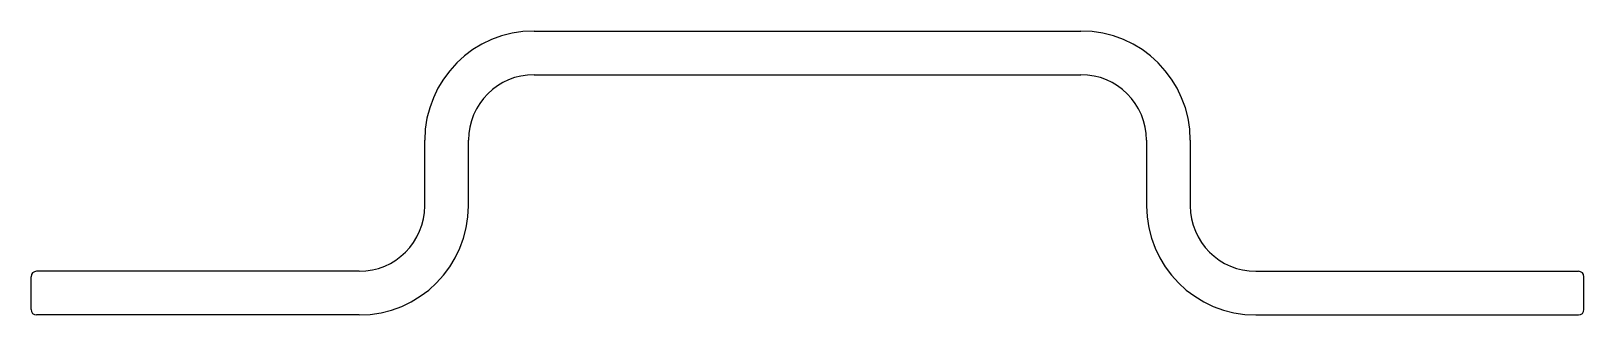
# Model space of a CAD drawing. Extents: x 2350.6 to 2421.6, y 1539.5 to 1552.5.
import ezdxf

# ---------------------------------------------------------------- set-up
doc = ezdxf.new("R2010")
doc.units = 0
doc.layers.get('0').update_dxf_attribs({"linetype": 'CONTINUOUS'})

msp = doc.modelspace()

# ---------------------------------------------------------------- linework, layer by layer
for p, q in [((2373.649, 1552.525), (2398.649, 1552.525)), ((2373.649, 1550.525), (2398.649, 1550.525)), ((2368.649, 1544.525), (2368.649, 1547.525)), ((2370.649, 1544.525), (2370.649, 1547.525)), ((2401.649, 1547.525), (2401.649, 1544.525)), ((2403.649, 1547.525), (2403.649, 1544.525)), ((2365.649, 1541.525), (2350.899, 1541.525)), ((2406.649, 1541.525), (2421.399, 1541.525)), ((2350.649, 1539.775), (2350.649, 1541.275)), ((2421.649, 1539.775), (2421.649, 1541.275)), ((2365.649, 1539.525), (2350.899, 1539.525)), ((2406.649, 1539.525), (2421.399, 1539.525))]:
    msp.add_line(p, q)
for centre, radius, start, end in [((2373.649, 1547.525), 5, 90, 180), ((2398.649, 1547.525), 5, 0, 90), ((2373.649, 1547.525), 3, 90, 180), ((2398.649, 1547.525), 3, 0, 90), ((2365.649, 1544.525), 5, 270, 0), ((2365.649, 1544.525), 3, 270, 0), ((2406.649, 1544.525), 5, 180, 270), ((2406.649, 1544.525), 3, 180, 270), ((2350.899, 1541.275), 0.25, 90, 180), ((2421.399, 1541.275), 0.25, 0, 90), ((2350.899, 1539.775), 0.25, 180, 270), ((2421.399, 1539.775), 0.25, 270, 0)]:
    msp.add_arc(centre, radius, start, end)

doc.saveas('drawing.dxf')
